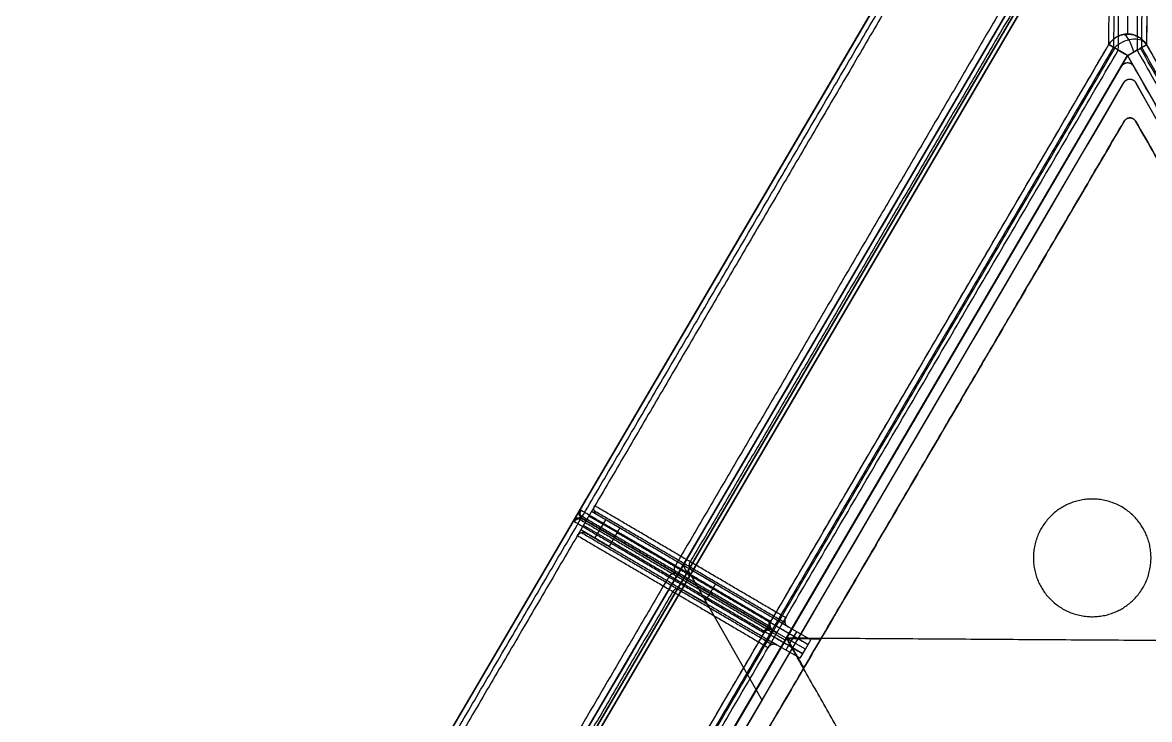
# Model space of a CAD drawing. Header units: millimetres. Extents: x -2321 to 1765, y -21 to 1587.
# Drawn here: x -2321.3 to -2033.9, y 171.6 to 349.2 of the extents above; entities that cross this region are included whole.
import ezdxf

# ---------------------------------------------------------------- set-up
doc = ezdxf.new("R2010")
doc.units = ezdxf.units.MM
doc.header["$MEASUREMENT"] = 0
doc.layers.add('Domyślny', color=7, linetype='Continuous', true_color=0x000000)

msp = doc.modelspace()

# ---------------------------------------------------------------- linework, layer by layer
at = {"layer": 'Domyślny'}
for p, q in [((-2266.45, 17.04, -447.58), (-2042.01, 400.03, -447.55)), ((-2266.45, 17.04, -419.67), (-2042.01, 400.03, -419.64)), ((-2042.01, 400.03, -433.59), (-2266.45, 17.04, -433.63)), ((-2263.28, 18.91, -719.62), (-2042.52, 395.63, -719.61)), ((-2263.28, 18.91, -716.87), (-2042.52, 395.63, -716.86)), ((-2042.52, 395.63, -718.24), (-2263.28, 18.91, -718.25)), ((-2041.88, 342.22, -1016.81), (-2044.29, 343.62, -1016.85)), ((-2037.1, 342.2, -1016.81), (-2034.68, 343.59, -1016.85)), ((-2039.5, 340.81, -1021.91), (-2213.56, 43.78, -1021.91)), ((-2039.5, 340.81, -1019.11), (-2213.56, 43.78, -1019.11)), ((-2213.56, 43.78, -1020.51), (-2039.5, 340.81, -1020.51)), ((-1869.29, 41.56, -1021.91), (-2039.5, 340.81, -1021.91)), ((-1869.29, 41.56, -1019.11), (-2039.5, 340.81, -1019.11)), ((-2039.5, 340.81, -1019.11), (-2039.5, 340.81, -1021.91)), ((-2039.5, 340.81, -1020.51), (-1869.29, 41.56, -1020.51)), ((-2041.12, 338.01, -1040.51), (-2211.92, 46.54, -1040.51)), ((-2041.12, 338.01, -1021.91), (-2211.92, 46.54, -1021.91)), ((-2211.92, 46.54, -1031.21), (-2041.12, 338.01, -1031.21)), ((-2041.12, 338.01, -1021.91), (-2041.12, 338.01, -1040.51)), ((-1870.88, 44.34, -1040.51), (-2037.89, 337.99, -1040.51)), ((-1870.88, 44.34, -1021.91), (-2037.89, 337.99, -1021.91)), ((-2037.89, 337.99, -1021.91), (-2037.89, 337.99, -1040.51)), ((-2037.89, 337.99, -1031.21), (-1870.88, 44.34, -1031.21)), ((-2040.38, 334.02, -719.61), (-2040.38, 334.02, -716.86)), ((-2038.95, 334.84, -719.61), (-2038.95, 334.84, -716.86)), ((-2037.52, 334, -719.61), (-2037.52, 334, -716.86)), ((-2174.75, 223.73, -422.4), (-2176.22, 224.57, -422.42)), ((-2178.55, 222.79, -422.44), (-2177.59, 222.23, -422.42)), ((-2170.32, 218.05, -422.31), (-2177.59, 222.23, -422.42)), ((-2170.32, 218.05, -422.31), (-2177.59, 222.23, -422.42)), ((-2169.64, 219.22, -422.31), (-2176.9, 223.4, -422.42)), ((-2168.95, 220.39, -422.31), (-2174.75, 223.73, -422.4)), ((-2177.51, 219.06, -422.4), (-2178.96, 219.89, -422.42)), ((-2171.01, 216.88, -422.31), (-2178.27, 221.06, -422.42)), ((-2171.69, 215.71, -422.31), (-2177.51, 219.06, -422.4)), ((-2145.99, 203.78, -719.5), (-2153.25, 207.96, -719.62)), ((-2145.99, 203.78, -719.5), (-2153.25, 207.96, -719.62)), ((-2151.56, 209.55, -719.62), (-2132.73, 176.44, -719.62)), ((-2151.56, 209.55, -716.87), (-2132.73, 176.44, -716.87)), ((-2144.62, 206.12, -719.5), (-2150.41, 209.46, -719.59)), ((-2147.36, 201.44, -719.5), (-2153.18, 204.79, -719.59)), ((-2126.08, 195.18, -1016.79), (-2127.55, 196.03, -1016.81)), ((-2130, 194.34, -1016.83), (-2128.91, 193.71, -1016.81)), ((-2121.66, 189.51, -1016.7), (-2128.92, 193.69, -1016.81)), ((-2121.66, 189.51, -1016.7), (-2128.92, 193.69, -1016.81)), ((-2120.97, 190.68, -1016.7), (-2128.24, 194.86, -1016.81)), ((-2120.29, 191.85, -1016.7), (-2126.08, 195.18, -1016.79)), ((-2128.85, 190.52, -1016.79), (-2130.29, 191.35, -1016.81)), ((-2122.34, 188.34, -1016.7), (-2129.61, 192.52, -1016.81)), ((-2123.03, 187.17, -1016.7), (-2128.85, 190.52, -1016.79)), ((-2126.53, 192.3, -1021.91), (-2126.53, 192.3, -1019.11)), ((-2126.52, 192.28, -1040.51), (-2126.52, 192.28, -1021.91)), ((-2125.17, 189.33, -719.62), (-2125.17, 189.33, -716.87))]:
    msp.add_line(p, q, dxfattribs=at)
at = {"layer": 'Domyślny', "extrusion": (-1.84856e-07, -2.86829e-05, 1)}
msp.add_lwpolyline([(-1762.35, -21.13), (-2038.71, 464.76), (-2321.29, -17.51)], close=True, dxfattribs=at)
at = {"layer": 'Domyślny', "extrusion": (7.37797e-06, -1.29721e-05, 1)}
msp.add_lwpolyline([(-1762.35, -21.13), (-2038.7, 464.77)], dxfattribs=at)
at = {"layer": 'Domyślny', "extrusion": (-1.25583e-05, -2.14328e-05, 1)}
msp.add_lwpolyline([(-2316.41, -9.16), (-2043.6, 456.42)], dxfattribs=at)
at = {"layer": 'Domyślny', "extrusion": (-4.0588e-05, -6.92615e-05, 1)}
for points in [[(-2264.21, 15.33), (-2039.46, 398.86)], [(-2039.46, 398.86), (-2264.21, 15.33)], [(-2264.21, 15.33), (-2039.46, 398.86)]]:
    msp.add_lwpolyline(points, dxfattribs=at)
at = {"layer": 'Domyślny', "extrusion": (3.7989e-05, -6.67965e-05, 1)}
for points in [[(-2036.52, 398.84), (-1816.76, 12.43)], [(-1816.76, 12.43), (-2036.52, 398.84)], [(-2036.52, 398.84), (-1816.76, 12.43)]]:
    msp.add_lwpolyline(points, dxfattribs=at)
at = {"layer": 'Domyślny', "extrusion": (-0.000198614, -0.000338926, 1)}
msp.add_lwpolyline([(-2210.11, 44.39), (-2040.52, 333.78)], dxfattribs=at)
at = {"layer": 'Domyślny', "extrusion": (0.000157388, -0.000276738, 1)}
msp.add_lwpolyline([(-2037.41, 333.81), (-1873.01, 44.73)], dxfattribs=at)
at = {"layer": 'Domyślny', "extrusion": (0.003899, 0.998858, -0.047614)}
for points in [[(2178.16, -415.17), (2178.44, -411.76)], [(2178.44, -411.76), (2178.16, -415.17)]]:
    msp.add_lwpolyline(points, dxfattribs=at)
at = {"layer": 'Domyślny', "extrusion": (0.003901, 0.998857, -0.047644)}
for points in [[(2129.66, -1006.83), (2178.16, -415.16)], [(2178.16, -415.16), (2129.66, -1006.83)], [(2173.44, -411.69), (2124.66, -1006.76)], [(2174.8, -411.8), (2126.02, -1006.87)], [(2126.02, -1006.87), (2174.8, -411.8)], [(2121.02, -1006.8), (2169.79, -411.73)], [(2127.38, -1006.98), (2176.16, -411.91)], [(2172.52, -411.96), (2123.74, -1007.02)], [(2122.38, -1006.91), (2171.16, -411.84)], [(2171.16, -411.84), (2122.38, -1006.91)]]:
    msp.add_lwpolyline(points, dxfattribs=at)
at = {"layer": 'Domyślny'}
for points in [[(-2173.95, 220.14), (-2172.58, 222.48)], [(-2175.33, 217.8), (-2173.95, 220.14)], [(-2168.95, 220.39), (-2170.32, 218.05)], [(-2170.32, 218.05), (-2171.69, 215.71)], [(-2123.92, 193.94), (-2125.29, 191.6)], [(-2125.29, 191.6), (-2126.66, 189.26)], [(-2121.66, 189.51), (-2120.29, 191.85)], [(-2123.03, 187.17), (-2121.66, 189.51)]]:
    msp.add_lwpolyline(points, dxfattribs=at)
at = {"layer": 'Domyślny', "extrusion": (0.000883807, 0.001508, 0.999998)}
msp.add_lwpolyline([(-2128.02, 195.23), (-2128.02, 195.23)], dxfattribs=at)
at = {"layer": 'Domyślny', "extrusion": (-0.374751, 0.658895, 0.652242)}
msp.add_arc((1604.32, -1621.27, 325.95), 5.58, 188.0259, 290.5404, dxfattribs=at)
msp.add_arc((1604.32, -1621.27, 325.95), 5.58, 188.0259, 290.5404, dxfattribs=at)
at = {"layer": 'Domyślny', "extrusion": (0.925376, 0.222631, 0.306781)}
msp.add_arc((808.42, -383.45, -2123.22), 5.58, 275.0603, 348.8845, dxfattribs=at)
msp.add_arc((808.42, -383.45, -2123.22), 5.58, 275.0603, 348.8845, dxfattribs=at)
at = {"layer": 'Domyślny'}
for points, degree in [([(-2039.46, 346.3, -1017.36), (-2039.1, 402.71, -720.17), (-2038.73, 459.13, -422.98)], 2), ([(-2039.46, 346.3, -1017.36), (-2039.1, 402.71, -720.17), (-2038.73, 459.13, -422.98)], 2), ([(-2043.57, 456.45, -422.46), (-2180, 223.63, -422.46), (-2316.44, -9.19, -422.45)], 2), ([(-2043.57, 456.45, -422.46), (-2180, 223.63, -422.46), (-2316.44, -9.19, -422.45)], 2), ([(-2043.59, 456.43, -422.45), (-2180, 223.64, -422.46), (-2316.4, -9.15, -422.46)], 2), ([(-2043.59, 456.43, -419.66), (-2180, 223.64, -419.67), (-2316.4, -9.15, -419.67)], 2), ([(-2043.57, 456.45, -422.46), (-2111.36, 340.77, -422.46), (-2179.15, 225.09, -422.46)], 2), ([(-2178.78, 222.95, -422.44), (-2110.57, 339.35, -422.44), (-2042.36, 455.75, -422.45)], 2), ([(-2041.15, 455.05, -422.43), (-2108.26, 340.54, -422.42), (-2175.36, 226.03, -422.42)], 2), ([(-2044.29, 343.62, -1016.85), (-2043.93, 400.04, -719.66), (-2043.57, 456.45, -422.46)], 2), ([(-2044.29, 343.62, -1016.85), (-2043.93, 400.04, -719.66), (-2043.57, 456.45, -422.46)], 2), ([(-2044.29, 343.62, -1016.85), (-2043.93, 400.04, -719.66), (-2043.57, 456.45, -422.46)], 2), ([(-2042.36, 455.75, -422.45), (-2042.72, 399.34, -719.64), (-2043.09, 342.92, -1016.83)], 2), ([(-2041.88, 342.22, -1016.81), (-2041.52, 398.64, -719.62), (-2041.15, 455.05, -422.43)], 2), ([(-2036.37, 455.03, -422.41), (-2036.74, 398.61, -719.61), (-2037.1, 342.2, -1016.81)], 2), ([(-1905.12, 224.26, -422.42), (-1970.75, 339.65, -422.42), (-2036.37, 455.03, -422.41)], 2), ([(-2035.89, 342.89, -1016.83), (-2035.53, 399.31, -719.63), (-2035.16, 455.72, -422.43)], 2), ([(-2035.16, 455.72, -422.43), (-1968.46, 338.45, -422.44), (-1901.76, 221.18, -422.44)], 2), ([(-2033.95, 456.42, -422.45), (-2034.32, 400, -719.65), (-2034.68, 343.59, -1016.85)], 2), ([(-2033.94, 456.39, -422.46), (-2034.3, 399.98, -719.66), (-2034.67, 343.56, -1016.85)], 2), ([(-2033.94, 456.39, -422.46), (-2034.3, 399.98, -719.66), (-2034.67, 343.56, -1016.85)], 2), ([(-1901.37, 223.3, -422.46), (-1967.66, 339.86, -422.45), (-2033.95, 456.42, -422.45)], 2), ([(-2043.93, 400.04, -719.66), (-2099.37, 305.43, -719.66), (-2154.81, 210.82, -719.65)], 2), ([(-1925.89, 209.36, -719.65), (-1980.1, 304.68, -719.65), (-2034.32, 400, -719.65)], 2), ([(-2041.52, 398.64, -719.62), (-2096.27, 305.2, -719.62), (-2151.03, 211.76, -719.62)], 2), ([(-1929.65, 210.33, -719.62), (-1983.19, 304.47, -719.61), (-2036.74, 398.61, -719.61)], 2), ([(-2218.36, 46.59, -1016.85), (-2131.33, 195.11, -1016.85), (-2044.29, 343.62, -1016.85)], 2), ([(-2218.36, 46.59, -1016.85), (-2131.33, 195.11, -1016.85), (-2044.29, 343.62, -1016.85)], 2), ([(-2216.8, 45.68, -1020.45), (-2129.77, 194.2, -1020.45), (-2042.74, 342.71, -1020.45)], 2), ([(-2216.8, 45.68, -1020.45), (-2129.77, 194.2, -1020.45), (-2042.74, 342.71, -1020.45)], 2), ([(-2130.48, 196.56, -1016.85), (-2087.39, 270.09, -1016.85), (-2044.29, 343.62, -1016.85)], 2), ([(-2043.09, 342.93, -1016.83), (-2086.6, 268.68, -1016.83), (-2130.11, 194.43, -1016.83)], 2), ([(-2126.7, 197.49, -1016.81), (-2084.29, 269.86, -1016.81), (-2041.88, 342.22, -1016.81)], 2), ([(-2037.1, 342.2, -1016.81), (-1995.64, 269.29, -1016.81), (-1954.17, 196.39, -1016.81)], 2), ([(-1866.03, 43.41, -1020.45), (-1951.13, 193.04, -1020.45), (-2036.23, 342.67, -1020.45)], 2), ([(-1866.03, 43.41, -1020.45), (-1951.13, 193.04, -1020.45), (-2036.23, 342.67, -1020.45)], 2), ([(-1950.81, 193.29, -1016.83), (-1993.35, 268.09, -1016.83), (-2035.89, 342.89, -1016.83)], 2), ([(-2034.68, 343.59, -1016.85), (-1992.55, 269.5, -1016.85), (-1950.41, 195.42, -1016.85)], 2), ([(-2034.67, 343.56, -1016.85), (-1949.57, 193.93, -1016.85), (-1864.46, 44.3, -1016.85)], 2), ([(-2034.67, 343.56, -1016.85), (-1949.57, 193.93, -1016.85), (-1864.46, 44.3, -1016.85)], 2), ([(-2039.5, 340.81, -1021.91), (-2126.53, 192.3, -1021.91), (-2213.56, 43.78, -1021.91)], 2), ([(-2039.5, 340.81, -1021.91), (-2126.53, 192.3, -1021.91), (-2213.56, 43.78, -1021.91)], 2), ([(-1869.29, 41.56, -1021.91), (-1954.4, 191.19, -1021.91), (-2039.5, 340.81, -1021.91)], 2), ([(-1869.29, 41.56, -1021.91), (-1954.4, 191.19, -1021.91), (-2039.5, 340.81, -1021.91)], 2), ([(-2039.5, 338.93, -1021.91), (-2039.5, 338.93, -1031.21), (-2039.5, 338.93, -1040.51)], 2), ([(-2209.97, 44.64, -719.62), (-2153.44, 141.1, -719.62), (-2096.91, 237.56, -719.62), (-2040.38, 334.02, -719.61)], 3), ([(-2209.97, 44.64, -716.87), (-2153.44, 141.1, -716.87), (-2096.91, 237.56, -716.87), (-2040.38, 334.02, -716.86)], 3), ([(-2038.9, 324.92, -1040.51), (-2038.9, 324.92, -1031.21), (-2038.9, 324.92, -1021.91)], 2), ([(-2198.89, 53.6, -1040.51), (-2119.65, 188.84, -1040.51), (-2040.4, 324.07, -1040.51)], 2), ([(-2198.89, 53.6, -1021.91), (-2119.65, 188.84, -1021.91), (-2040.4, 324.07, -1021.91)], 2), ([(-2040.4, 324.07, -1040.51), (-2115.38, 196.12, -1040.51), (-2190.36, 68.17, -1040.51)], 2), ([(-2040.4, 324.07, -1040.51), (-2040.4, 324.07, -1031.21), (-2040.4, 324.07, -1021.91)], 2), ([(-2037.41, 324.05, -1040.51), (-1959.91, 187.8, -1040.51), (-1882.42, 51.56, -1040.51)], 2), ([(-2037.41, 324.05, -1021.91), (-1959.91, 187.8, -1021.91), (-1882.42, 51.56, -1021.91)], 2), ([(-2037.41, 324.05, -1040.51), (-2037.41, 324.05, -1031.21), (-2037.41, 324.05, -1021.91)], 2), ([(-1882.42, 51.56, -1040.51), (-1959.91, 187.8, -1040.51), (-2037.41, 324.05, -1040.51)], 2), ([(-2178.86, 224.92, -426), (-2178.96, 224.97, -424.82), (-2179.05, 225.03, -423.64), (-2179.15, 225.09, -422.46)], 3), ([(-2178.86, 224.92, -426), (-2154.81, 210.82, -719.67), (-2130.77, 196.72, -1013.33)], 2), ([(-2176.22, 224.57, -422.42), (-2176.9, 223.4, -422.42), (-2177.59, 222.23, -422.42)], 2), ([(-2175.36, 226.03, -422.42), (-2175.79, 225.3, -422.42), (-2176.22, 224.57, -422.42)], 2), ([(-2126.7, 197.49, -1016.81), (-2151.03, 211.76, -719.62), (-2175.36, 226.03, -422.42)], 2), ([(-2055.95, 225.81, -1021.91), (-2055.95, 225.81, -1020.51), (-2055.95, 225.81, -1019.11)], 2), ([(-2180.85, 222.19, -422.46), (-2248.64, 106.5, -422.45), (-2316.44, -9.19, -422.45)], 2), ([(-2315.23, -9.89, -422.43), (-2247.02, 106.51, -422.44), (-2178.81, 222.91, -422.44)], 2), ([(-2180.56, 222.02, -426), (-2180.7, 222.11, -424.23), (-2180.85, 222.19, -422.46)], 2), ([(-2180.56, 222.02, -426), (-2156.51, 207.93, -719.66), (-2132.46, 193.83, -1013.33)], 2), ([(-2177.59, 222.23, -422.42), (-2178.27, 221.06, -422.42), (-2178.96, 219.89, -422.42)], 2), ([(-2178.55, 222.79, -422.44), (-2178.07, 222.51, -422.43), (-2177.59, 222.23, -422.42)], 2), ([(-2178.27, 222.63, -425.84), (-2178.41, 222.71, -424.14), (-2178.55, 222.79, -422.44)], 2), ([(-2178.54, 222.78, -422.44), (-2178.06, 222.51, -422.43), (-2177.59, 222.23, -422.42)], 2), ([(-2178.26, 222.62, -425.84), (-2178.4, 222.7, -424.14), (-2178.54, 222.78, -422.44)], 2), ([(-2177.31, 222.07, -425.82), (-2177.79, 222.35, -425.83), (-2178.27, 222.63, -425.84)], 2), ([(-2178.27, 222.63, -425.84), (-2154.22, 208.53, -719.51), (-2130.17, 194.43, -1013.18)], 2), ([(-2177.31, 222.07, -425.82), (-2177.78, 222.35, -425.83), (-2178.26, 222.62, -425.84)], 2), ([(-2178.26, 222.62, -425.84), (-2154.22, 208.53, -719.51), (-2130.17, 194.43, -1013.18)], 2), ([(-2129.22, 193.87, -1013.16), (-2153.26, 207.97, -719.49), (-2177.31, 222.07, -425.82)], 2), ([(-2177.31, 222.07, -425.82), (-2153.26, 207.97, -719.49), (-2129.22, 193.87, -1013.16)], 2), ([(-2126.08, 195.18, -1016.79), (-2150.41, 209.46, -719.59), (-2174.75, 223.73, -422.4)], 2), ([(-2179.8, 218.46, -422.42), (-2246.91, 103.93, -422.42), (-2314.02, -10.59, -422.41)], 2), ([(-2178.96, 219.89, -422.42), (-2179.38, 219.17, -422.42), (-2179.8, 218.46, -422.42)], 2), ([(-2179.8, 218.46, -422.42), (-2155.47, 204.19, -719.62), (-2131.14, 189.91, -1016.81)], 2), ([(-2177.51, 219.06, -422.4), (-2153.18, 204.79, -719.59), (-2128.85, 190.52, -1016.79)], 2), ([(-2169.64, 219.21, -422.31), (-2145.3, 204.95, -719.5), (-2120.97, 190.68, -1016.7)], 2), ([(-2035.5, 220.19, -1021.91), (-2035.5, 220.19, -1020.51), (-2035.5, 220.19, -1019.11)], 2), ([(-2171.01, 216.87, -422.31), (-2146.68, 202.61, -719.5), (-2122.34, 188.34, -1016.7)], 2), ([(-2152.87, 210.85, -447.57), (-2152.07, 209.45, -447.57), (-2151.28, 208.05, -447.57)], 2), ([(-2152.87, 210.85, -419.65), (-2152.07, 209.45, -419.65), (-2151.28, 208.05, -419.65)], 2), ([(-2156.51, 207.93, -719.65), (-2211.95, 113.31, -719.65), (-2267.4, 18.7, -719.65)], 2), ([(-2153.94, 208.36, -723.03), (-2153.45, 208.08, -723.03), (-2152.97, 207.8, -723.02)], 2), ([(-2153.93, 208.36, -723.03), (-2153.45, 208.08, -723.03), (-2152.97, 207.8, -723.02)], 2), ([(-2153.25, 207.97, -719.62), (-2153.25, 207.96, -719.62), (-2153.25, 207.96, -719.62)], 2), ([(-2153.25, 207.97, -719.62), (-2153.25, 207.96, -719.62), (-2153.25, 207.96, -719.62)], 2), ([(-2155.47, 204.19, -719.62), (-2210.23, 110.74, -719.61), (-2264.98, 17.3, -719.61)], 2), ([(-2144.62, 206.12, -719.5), (-2145.3, 204.95, -719.5), (-2145.99, 203.78, -719.5)], 2), ([(-2061.58, 205.36, -1021.91), (-2061.58, 205.36, -1020.51), (-2061.58, 205.36, -1019.11)], 2), ([(-2145.99, 203.78, -719.5), (-2146.68, 202.61, -719.5), (-2147.36, 201.44, -719.5)], 2), ([(-2041.12, 199.73, -1021.91), (-2041.12, 199.73, -1020.51), (-2041.12, 199.73, -1019.11)], 2), ([(-2130.48, 196.56, -1016.85), (-2130.62, 196.64, -1015.09), (-2130.77, 196.72, -1013.33)], 2), ([(-2128.92, 193.7, -1016.81), (-2128.23, 194.86, -1016.81), (-2127.55, 196.03, -1016.81)], 2), ([(-2127.55, 196.03, -1016.81), (-2127.12, 196.76, -1016.81), (-2126.7, 197.49, -1016.81)], 2), ([(-2218.36, 46.59, -1016.85), (-2175.27, 120.13, -1016.85), (-2132.17, 193.66, -1016.85)], 2), ([(-2130.14, 194.38, -1016.83), (-2173.64, 120.14, -1016.83), (-2217.15, 45.89, -1016.83)], 2), ([(-2132.17, 193.66, -1016.85), (-2132.32, 193.75, -1015.09), (-2132.46, 193.83, -1013.33)], 2), ([(-2130.29, 191.35, -1016.81), (-2129.61, 192.52, -1016.81), (-2128.92, 193.69, -1016.81)], 2), ([(-2130.17, 194.43, -1013.18), (-2129.7, 194.15, -1013.17), (-2129.22, 193.87, -1013.16)], 2), ([(-2129.87, 194.26, -1016.83), (-2130.02, 194.35, -1015), (-2130.17, 194.43, -1013.18)], 2), ([(-2130.17, 194.43, -1013.18), (-2129.7, 194.15, -1013.17), (-2129.22, 193.87, -1013.16)], 2), ([(-2129.87, 194.26, -1016.83), (-2130.02, 194.35, -1015), (-2130.17, 194.43, -1013.18)], 2), ([(-2128.92, 193.7, -1016.81), (-2129.4, 193.98, -1016.82), (-2129.87, 194.26, -1016.83)], 2), ([(-2128.92, 193.7, -1016.81), (-2129.4, 193.98, -1016.82), (-2129.87, 194.26, -1016.83)], 2), ([(-2128.92, 193.7, -1016.81), (-2129.07, 193.79, -1014.99), (-2129.22, 193.87, -1013.16)], 2), ([(-2129.22, 193.87, -1013.16), (-2129.07, 193.79, -1014.99), (-2128.92, 193.7, -1016.81)], 2), ([(-2128.92, 193.69, -1016.81), (-2128.92, 193.69, -1016.81), (-2128.92, 193.7, -1016.81)], 2), ([(-2215.94, 45.19, -1016.81), (-2173.54, 117.55, -1016.81), (-2131.14, 189.91, -1016.81)], 2), ([(-2131.14, 189.91, -1016.81), (-2130.71, 190.63, -1016.81), (-2130.29, 191.35, -1016.81)], 2), ([(-2117.75, 192.07, -1040.51), (-2122.18, 192.1, -1040.51), (-2126.61, 192.13, -1040.51)], 2), ([(-2117.75, 192.07, -1021.91), (-2122.18, 192.1, -1021.91), (-2126.61, 192.13, -1021.91)], 2), ([(-2093.5, 134.21, -1021.91), (-2110.01, 163.26, -1021.91), (-2126.53, 192.3, -1021.91)], 2), ([(-1954.4, 191.19, -1021.91), (-2040.46, 191.74, -1021.91), (-2126.53, 192.3, -1021.91)], 2), ([(-2093.5, 134.21, -1019.11), (-2110.01, 163.26, -1019.11), (-2126.53, 192.3, -1019.11)], 2), ([(-1954.4, 191.19, -1019.11), (-2040.46, 191.74, -1019.11), (-2126.53, 192.3, -1019.11)], 2), ([(-2122.05, 184.73, -1040.51), (-2124.24, 188.58, -1040.51), (-2126.43, 192.43, -1040.51)], 2), ([(-2122.05, 184.73, -1021.91), (-2124.24, 188.58, -1021.91), (-2126.43, 192.43, -1021.91)], 2), ([(-2119.65, 188.84, -1040.51), (-2119.65, 188.84, -1031.21), (-2119.65, 188.84, -1021.91)], 2)]:
    msp.add_open_spline(points, degree=degree, dxfattribs=at)
for points, knots in [([(-2033.95, 399.98, -422.45), (-1960.8, 271.36, -422.46), (-1887.65, 142.73, -422.46), (-1814.5, 14.11, -422.46), (-1814.1, 13.4, -422.46), (-1813.89, 12.6, -422.46), (-1813.9, 10.96, -422.46), (-1814.12, 10.16, -422.46), (-1814.53, 9.46, -422.46), (-1815.37, 8.02, -422.46), (-1816.91, 7.15, -422.46), (-1818.58, 7.16, -422.46), (-1966.54, 8.12, -422.46), (-2114.5, 9.08, -422.46), (-2262.47, 10.04, -422.46), (-2263.28, 10.04, -422.46), (-2264.08, 10.26, -422.46), (-2265.49, 11.09, -422.46), (-2266.08, 11.68, -422.46), (-2266.48, 12.39, -422.46), (-2266.88, 13.1, -422.46), (-2267.09, 13.9, -422.46), (-2267.08, 15.54, -422.46), (-2266.86, 16.34, -422.46), (-2266.45, 17.04, -422.46), (-2191.64, 144.7, -422.46), (-2116.82, 272.37, -422.46), (-2042.01, 400.03, -422.45), (-2041.17, 401.47, -422.45), (-2039.63, 402.34, -422.45), (-2037.97, 402.33, -422.45), (-2037.15, 402.33, -422.45), (-2036.35, 402.11, -422.45), (-2034.94, 401.28, -422.45), (-2034.36, 400.69, -422.45), (-2033.95, 399.98, -422.45)], [0, 0, 0, 0, 477.078675, 477.078675, 477.078675, 479.726666, 479.726666, 482.374658, 482.374658, 482.374658, 487.853277, 487.853277, 487.853277, 964.922746, 964.922746, 964.922746, 967.570733, 967.570733, 970.218721, 970.218721, 970.218721, 972.866708, 972.866708, 975.514695, 975.514695, 975.514695, 1452.592596, 1452.592596, 1452.592596, 1458.071303, 1458.071303, 1458.071303, 1460.719334, 1460.719334, 1463.367365, 1463.367365, 1463.367365, 1463.367365]), ([(-2033.95, 399.98, -419.66), (-1960.8, 271.36, -419.67), (-1887.65, 142.73, -419.67), (-1814.5, 14.11, -419.67), (-1814.1, 13.4, -419.67), (-1813.89, 12.6, -419.67), (-1813.9, 10.96, -419.67), (-1814.12, 10.16, -419.67), (-1814.53, 9.46, -419.67), (-1815.37, 8.02, -419.67), (-1816.91, 7.15, -419.67), (-1818.58, 7.16, -419.67), (-1966.54, 8.12, -419.67), (-2114.5, 9.08, -419.67), (-2262.47, 10.04, -419.67), (-2263.28, 10.04, -419.67), (-2264.08, 10.26, -419.67), (-2265.49, 11.09, -419.67), (-2266.08, 11.68, -419.67), (-2266.48, 12.39, -419.67), (-2266.88, 13.1, -419.67), (-2267.09, 13.9, -419.67), (-2267.08, 15.54, -419.67), (-2266.86, 16.34, -419.67), (-2266.45, 17.04, -419.67), (-2191.64, 144.7, -419.67), (-2116.82, 272.37, -419.67), (-2042.01, 400.03, -419.66), (-2041.17, 401.47, -419.66), (-2039.63, 402.34, -419.66), (-2037.97, 402.33, -419.66), (-2037.15, 402.33, -419.66), (-2036.35, 402.11, -419.66), (-2034.94, 401.28, -419.66), (-2034.36, 400.69, -419.66), (-2033.95, 399.98, -419.66)], [0, 0, 0, 0, 477.078675, 477.078675, 477.078675, 479.726666, 479.726666, 482.374658, 482.374658, 482.374658, 487.853277, 487.853277, 487.853277, 964.922746, 964.922746, 964.922746, 967.570733, 967.570733, 970.218721, 970.218721, 970.218721, 972.866708, 972.866708, 975.514695, 975.514695, 975.514695, 1452.592596, 1452.592596, 1452.592596, 1458.071303, 1458.071303, 1458.071303, 1460.719334, 1460.719334, 1463.367365, 1463.367365, 1463.367365, 1463.367365]), ([(-2044.29, 343.62, -1016.85), (-2044.14, 343.88, -1016.9), (-2043.95, 344.14, -1016.95), (-2043.57, 344.57, -1017.03), (-2043.42, 344.72, -1017.06), (-2043.09, 345.02, -1017.12), (-2042.91, 345.16, -1017.14), (-2042.54, 345.42, -1017.19), (-2042.33, 345.55, -1017.22), (-2041.93, 345.76, -1017.26), (-2041.75, 345.84, -1017.27), (-2041.21, 346.05, -1017.31), (-2040.91, 346.13, -1017.33), (-2040.33, 346.25, -1017.35), (-2040.07, 346.28, -1017.36), (-2039.58, 346.3, -1017.36), (-2039.35, 346.3, -1017.36), (-2038.68, 346.26, -1017.36), (-2038.28, 346.18, -1017.34), (-2037.54, 345.96, -1017.3), (-2037.19, 345.82, -1017.28), (-2036.56, 345.49, -1017.21), (-2036.26, 345.3, -1017.18), (-2035.46, 344.65, -1017.06), (-2035.01, 344.14, -1016.96), (-2034.67, 343.56, -1016.85)], [0, 0, 0, 0, 0.800127, 0.800127, 1.200191, 1.200191, 1.600254, 1.600254, 1.992602, 1.992602, 2.38495, 2.38495, 3.169645, 3.169645, 3.945459, 3.945459, 4.721273, 4.721273, 6.2716, 6.2716, 7.822532, 7.822532, 9.373113, 9.373113, 12.473989, 12.473989, 12.473989, 12.473989]), ([(-2044.29, 343.62, -1016.85), (-2044.14, 343.88, -1016.9), (-2043.95, 344.14, -1016.95), (-2043.57, 344.57, -1017.03), (-2043.42, 344.72, -1017.06), (-2043.09, 345.02, -1017.12), (-2042.91, 345.16, -1017.14), (-2042.54, 345.42, -1017.19), (-2042.33, 345.55, -1017.22), (-2041.93, 345.76, -1017.26), (-2041.75, 345.84, -1017.27), (-2041.21, 346.05, -1017.31), (-2040.91, 346.13, -1017.33), (-2040.33, 346.25, -1017.35), (-2040.07, 346.28, -1017.36), (-2039.58, 346.3, -1017.36), (-2039.35, 346.3, -1017.36), (-2038.68, 346.26, -1017.36), (-2038.28, 346.18, -1017.34), (-2037.54, 345.96, -1017.3), (-2037.19, 345.82, -1017.28), (-2036.56, 345.49, -1017.21), (-2036.26, 345.3, -1017.18), (-2035.46, 344.65, -1017.06), (-2035.01, 344.14, -1016.96), (-2034.67, 343.56, -1016.85)], [0, 0, 0, 0, 0.800127, 0.800127, 1.200191, 1.200191, 1.600254, 1.600254, 1.992602, 1.992602, 2.38495, 2.38495, 3.169645, 3.169645, 3.945459, 3.945459, 4.721273, 4.721273, 6.2716, 6.2716, 7.822532, 7.822532, 9.373113, 9.373113, 12.473989, 12.473989, 12.473989, 12.473989]), ([(-2039.5, 340.81, -1021.91), (-2040.74, 341.54, -1021.91), (-2041.89, 342.21, -1021.36), (-2043.61, 343.22, -1019.53), (-2044.18, 343.56, -1018.26), (-2044.29, 343.62, -1016.85)], [0, 0, 0, 0, 4.428522, 4.428522, 8.856987, 8.856987, 8.856987, 8.856987]), ([(-2039.5, 340.81, -1021.91), (-2040.74, 341.54, -1021.91), (-2041.89, 342.21, -1021.36), (-2043.61, 343.22, -1019.53), (-2044.18, 343.56, -1018.26), (-2044.29, 343.62, -1016.85)], [0, 0, 0, 0, 4.428522, 4.428522, 8.856987, 8.856987, 8.856987, 8.856987]), ([(-2034.67, 343.56, -1016.85), (-2034.71, 343.54, -1017.36), (-2034.81, 343.48, -1017.86), (-2035.15, 343.29, -1018.84), (-2035.38, 343.16, -1019.32), (-2035.84, 342.89, -1020.01), (-2036.02, 342.79, -1020.23), (-2036.43, 342.56, -1020.66), (-2036.66, 342.43, -1020.86), (-2037.07, 342.2, -1021.16), (-2037.22, 342.11, -1021.25), (-2037.54, 341.93, -1021.43), (-2037.72, 341.83, -1021.52), (-2038.12, 341.6, -1021.68), (-2038.34, 341.47, -1021.75), (-2038.87, 341.17, -1021.87), (-2039.17, 341, -1021.91), (-2039.5, 340.81, -1021.91)], [0, 0, 0, 0, 2.214659, 2.214659, 4.429126, 4.429126, 5.536635, 5.536635, 6.644808, 6.644808, 7.198103, 7.198103, 7.751398, 7.751398, 8.304193, 8.304193, 8.856987, 8.856987, 8.856987, 8.856987]), ([(-2034.67, 343.56, -1016.85), (-2034.71, 343.54, -1017.36), (-2034.81, 343.48, -1017.86), (-2035.15, 343.29, -1018.84), (-2035.38, 343.16, -1019.32), (-2035.84, 342.89, -1020.01), (-2036.02, 342.79, -1020.23), (-2036.43, 342.56, -1020.66), (-2036.66, 342.43, -1020.86), (-2037.07, 342.2, -1021.16), (-2037.22, 342.11, -1021.25), (-2037.54, 341.93, -1021.43), (-2037.72, 341.83, -1021.52), (-2038.12, 341.6, -1021.68), (-2038.34, 341.47, -1021.75), (-2038.87, 341.17, -1021.87), (-2039.17, 341, -1021.91), (-2039.5, 340.81, -1021.91)], [0, 0, 0, 0, 2.214659, 2.214659, 4.429126, 4.429126, 5.536635, 5.536635, 6.644808, 6.644808, 7.198103, 7.198103, 7.751398, 7.751398, 8.304193, 8.304193, 8.856987, 8.856987, 8.856987, 8.856987]), ([(-2040.38, 334.02, -719.61), (-2040.08, 334.53, -719.61), (-2039.54, 334.84, -719.61), (-2038.95, 334.84, -719.61), (-2038.66, 334.84, -719.61), (-2038.37, 334.76, -719.61), (-2037.87, 334.47, -719.61), (-2037.67, 334.26, -719.61), (-2037.52, 334, -719.61), (-1982.72, 237.64, -719.62), (-1927.92, 141.29, -719.62), (-1873.12, 44.93, -719.62), (-1872.98, 44.67, -719.62), (-1872.9, 44.39, -719.62), (-1872.9, 43.81, -719.62), (-1872.98, 43.53, -719.62), (-1873.13, 43.28, -719.62), (-1873.43, 42.77, -719.62), (-1873.97, 42.46, -719.62), (-1874.56, 42.46, -719.62), (-1986.36, 43.19, -719.62), (-2098.16, 43.91, -719.62), (-2209.97, 44.64, -719.62)], [0, 0, 0, 0, 3.287221, 3.287221, 3.287221, 4.876039, 4.876039, 6.464856, 6.464856, 6.464856, 611.297422, 611.297422, 611.297422, 612.886218, 612.886218, 614.475014, 614.475014, 614.475014, 617.762189, 617.762189, 617.762189, 1227.779562, 1227.779562, 1227.779562, 1227.779562]), ([(-2040.38, 334.02, -716.86), (-2040.08, 334.53, -716.86), (-2039.54, 334.84, -716.86), (-2038.95, 334.84, -716.86), (-2038.66, 334.84, -716.86), (-2038.37, 334.76, -716.86), (-2037.87, 334.47, -716.86), (-2037.67, 334.26, -716.86), (-2037.52, 334, -716.86), (-1982.72, 237.64, -716.87), (-1927.92, 141.29, -716.87), (-1873.12, 44.93, -716.87), (-1872.98, 44.67, -716.87), (-1872.9, 44.39, -716.87), (-1872.9, 43.81, -716.87), (-1872.98, 43.53, -716.87), (-1873.13, 43.28, -716.87), (-1873.43, 42.77, -716.87), (-1873.97, 42.46, -716.87), (-1874.56, 42.46, -716.87), (-1986.36, 43.19, -716.87), (-2098.16, 43.91, -716.87), (-2209.97, 44.64, -716.87)], [0, 0, 0, 0, 3.287221, 3.287221, 3.287221, 4.876038, 4.876038, 6.464855, 6.464855, 6.464855, 611.29735, 611.29735, 611.29735, 612.886146, 612.886146, 614.474942, 614.474942, 614.474942, 617.762116, 617.762116, 617.762116, 1227.779562, 1227.779562, 1227.779562, 1227.779562]), ([(-2178.54, 222.78, -422.44), (-2178.58, 222.81, -422.44), (-2178.66, 222.86, -422.44), (-2178.78, 222.95, -422.44), (-2178.89, 223.05, -422.44), (-2178.99, 223.17, -422.44), (-2179.09, 223.29, -422.45), (-2179.17, 223.43, -422.45), (-2179.25, 223.58, -422.45), (-2179.3, 223.73, -422.45), (-2179.34, 223.89, -422.45), (-2179.37, 224.05, -422.45), (-2179.38, 224.21, -422.45), (-2179.38, 224.37, -422.46), (-2179.36, 224.53, -422.46), (-2179.32, 224.68, -422.46), (-2179.28, 224.82, -422.46), (-2179.22, 224.96, -422.46), (-2179.17, 225.05, -422.46), (-2179.15, 225.09, -422.46)], [-4.732208, -4.732208, -4.732208, -4.732208, -4.477052, -4.213731, -3.942913, -3.665427, -3.382258, -3.094529, -2.803481, -2.510445, -2.216803, -1.923954, -1.633271, -1.346063, -1.063545, -0.786807, -0.5168, -0.254318, 0, 0, 0, 0]), ([(-2178.26, 222.62, -425.84), (-2178.3, 222.65, -425.84), (-2178.39, 222.7, -425.85), (-2178.51, 222.8, -425.87), (-2178.63, 222.91, -425.88), (-2178.74, 223.03, -425.9), (-2178.83, 223.17, -425.91), (-2178.92, 223.32, -425.93), (-2178.99, 223.48, -425.94), (-2179.04, 223.64, -425.96), (-2179.07, 223.81, -425.97), (-2179.09, 223.98, -425.98), (-2179.09, 224.15, -425.98), (-2179.07, 224.32, -425.99), (-2179.04, 224.48, -425.99), (-2178.99, 224.64, -426), (-2178.93, 224.78, -426), (-2178.89, 224.87, -426), (-2178.86, 224.92, -426)], [0, 0, 0, 0, 0.270479, 0.550117, 0.838113, 1.133462, 1.434971, 1.741269, 2.050847, 2.36209, 2.673334, 2.982912, 3.28921, 3.590719, 3.886068, 4.174064, 4.453702, 4.724185, 4.724185, 4.724185, 4.724185]), ([(-2174.75, 223.73, -422.4), (-2174.92, 223.83, -422.41), (-2175.09, 223.96, -422.41), (-2175.29, 224.23, -422.43), (-2175.36, 224.32, -422.43), (-2175.46, 224.53, -422.44), (-2175.5, 224.64, -422.44), (-2175.56, 224.86, -422.44), (-2175.58, 224.98, -422.45), (-2175.59, 225.21, -422.45), (-2175.59, 225.32, -422.45), (-2175.54, 225.65, -422.44), (-2175.46, 225.86, -422.43), (-2175.36, 226.03, -422.42)], [0, 0, 0, 0, 1.185256, 1.185256, 1.777884, 1.777884, 2.370512, 2.370512, 2.96314, 2.96314, 3.555768, 3.555768, 4.741024, 4.741024, 4.741024, 4.741024]), ([(-2180.85, 222.19, -422.46), (-2180.82, 222.23, -422.46), (-2180.77, 222.31, -422.46), (-2180.68, 222.43, -422.46), (-2180.58, 222.54, -422.46), (-2180.46, 222.64, -422.46), (-2180.34, 222.74, -422.46), (-2180.2, 222.82, -422.45), (-2180.06, 222.89, -422.45), (-2179.9, 222.95, -422.45), (-2179.75, 222.99, -422.45), (-2179.59, 223.01, -422.45), (-2179.42, 223.02, -422.45), (-2179.26, 223.02, -422.45), (-2179.11, 223, -422.44), (-2178.96, 222.96, -422.44), (-2178.81, 222.92, -422.44), (-2178.68, 222.86, -422.44), (-2178.59, 222.82, -422.44), (-2178.55, 222.79, -422.44)], [0, 0, 0, 0, 0.253114, 0.514259, 0.782803, 1.05796, 1.338793, 1.624231, 1.913079, 2.204052, 2.495803, 2.786961, 3.07617, 3.362123, 3.643601, 3.919499, 4.188848, 4.450828, 4.704776, 4.704776, 4.704776, 4.704776]), ([(-2180.56, 222.02, -426), (-2180.53, 222.07, -426), (-2180.47, 222.15, -425.99), (-2180.38, 222.27, -425.99), (-2180.27, 222.39, -425.99), (-2180.14, 222.5, -425.98), (-2180.01, 222.59, -425.98), (-2179.86, 222.68, -425.97), (-2179.7, 222.75, -425.96), (-2179.54, 222.8, -425.95), (-2179.37, 222.84, -425.93), (-2179.2, 222.85, -425.92), (-2179.03, 222.85, -425.91), (-2178.86, 222.84, -425.89), (-2178.7, 222.81, -425.88), (-2178.55, 222.76, -425.87), (-2178.41, 222.7, -425.85), (-2178.32, 222.65, -425.84), (-2178.27, 222.63, -425.84)], [-4.696763, -4.696763, -4.696763, -4.696763, -4.427647, -4.14944, -3.863019, -3.569373, -3.269679, -2.965283, -2.657671, -2.348424, -2.039177, -1.731565, -1.427169, -1.127476, -0.833829, -0.547408, -0.269202, -0.000081, -0.000081, -0.000081, -0.000081]), ([(-2179.8, 218.46, -422.42), (-2179.7, 218.63, -422.43), (-2179.56, 218.79, -422.44), (-2179.3, 218.99, -422.44), (-2179.2, 219.06, -422.45), (-2179, 219.16, -422.45), (-2178.89, 219.2, -422.44), (-2178.67, 219.26, -422.44), (-2178.55, 219.27, -422.44), (-2178.33, 219.29, -422.43), (-2178.21, 219.28, -422.43), (-2177.88, 219.23, -422.41), (-2177.68, 219.16, -422.41), (-2177.51, 219.06, -422.4)], [0, 0, 0, 0, 1.174099, 1.174099, 1.761148, 1.761148, 2.348198, 2.348198, 2.935247, 2.935247, 3.522296, 3.522296, 4.696395, 4.696395, 4.696395, 4.696395]), ([(-2130.77, 196.72, -1013.33), (-2130.79, 196.68, -1013.33), (-2130.84, 196.59, -1013.33), (-2130.9, 196.45, -1013.33), (-2130.95, 196.29, -1013.33), (-2130.98, 196.13, -1013.33), (-2131, 195.96, -1013.32), (-2131, 195.79, -1013.31), (-2130.98, 195.62, -1013.3), (-2130.95, 195.45, -1013.29), (-2130.89, 195.29, -1013.28), (-2130.83, 195.13, -1013.27), (-2130.74, 194.98, -1013.25), (-2130.65, 194.84, -1013.24), (-2130.54, 194.72, -1013.22), (-2130.42, 194.61, -1013.21), (-2130.3, 194.51, -1013.19), (-2130.22, 194.46, -1013.18), (-2130.17, 194.43, -1013.18)], [-4.710683, -4.710683, -4.710683, -4.710683, -4.440835, -4.161904, -3.874686, -3.580177, -3.279565, -2.974207, -2.6656, -2.355344, -2.045087, -1.73648, -1.431122, -1.13051, -0.836002, -0.548784, -0.269852, 0, 0, 0, 0]), ([(-2130.48, 196.56, -1016.85), (-2130.5, 196.51, -1016.85), (-2130.55, 196.43, -1016.85), (-2130.6, 196.3, -1016.85), (-2130.65, 196.15, -1016.85), (-2130.68, 196, -1016.85), (-2130.71, 195.85, -1016.85), (-2130.71, 195.69, -1016.85), (-2130.7, 195.52, -1016.85), (-2130.67, 195.36, -1016.84), (-2130.63, 195.2, -1016.84), (-2130.58, 195.05, -1016.84), (-2130.51, 194.9, -1016.84), (-2130.42, 194.77, -1016.84), (-2130.33, 194.64, -1016.84), (-2130.22, 194.53, -1016.83), (-2130.11, 194.42, -1016.83), (-2130, 194.33, -1016.83), (-2129.92, 194.28, -1016.83), (-2129.87, 194.26, -1016.83)], [0, 0, 0, 0, 0.25372, 0.515539, 0.784819, 1.060771, 1.342452, 1.62878, 1.918551, 2.210468, 2.50317, 2.795272, 3.085406, 3.372252, 3.654581, 3.931277, 4.201365, 4.46402, 4.718576, 4.718576, 4.718576, 4.718576]), ([(-2126.7, 197.49, -1016.81), (-2126.8, 197.32, -1016.82), (-2126.87, 197.11, -1016.83), (-2126.92, 196.78, -1016.84), (-2126.93, 196.67, -1016.84), (-2126.92, 196.44, -1016.84), (-2126.9, 196.32, -1016.84), (-2126.84, 196.1, -1016.83), (-2126.8, 195.99, -1016.83), (-2126.69, 195.78, -1016.82), (-2126.63, 195.68, -1016.82), (-2126.42, 195.42, -1016.81), (-2126.25, 195.28, -1016.8), (-2126.08, 195.18, -1016.79)], [0, 0, 0, 0, 1.185258, 1.185258, 1.777887, 1.777887, 2.370516, 2.370516, 2.963145, 2.963145, 3.555774, 3.555774, 4.741033, 4.741033, 4.741033, 4.741033]), ([(-2130.17, 194.43, -1013.18), (-2130.22, 194.46, -1013.18), (-2130.31, 194.51, -1013.19), (-2130.45, 194.57, -1013.2), (-2130.6, 194.61, -1013.22), (-2130.76, 194.65, -1013.23), (-2130.93, 194.66, -1013.24), (-2131.1, 194.66, -1013.26), (-2131.27, 194.64, -1013.27), (-2131.44, 194.61, -1013.28), (-2131.61, 194.56, -1013.29), (-2131.76, 194.49, -1013.3), (-2131.91, 194.4, -1013.31), (-2132.05, 194.31, -1013.32), (-2132.17, 194.2, -1013.33), (-2132.28, 194.08, -1013.33), (-2132.38, 193.96, -1013.33), (-2132.44, 193.87, -1013.33), (-2132.46, 193.83, -1013.33)], [0, 0, 0, 0, 0.269829, 0.548743, 0.835942, 1.130429, 1.431019, 1.736355, 2.044937, 2.35517, 2.665402, 2.973985, 3.27932, 3.57991, 3.874398, 4.161596, 4.440511, 4.710343, 4.710343, 4.710343, 4.710343]), ([(-2129.87, 194.26, -1016.83), (-2129.92, 194.28, -1016.83), (-2130, 194.33, -1016.83), (-2130.14, 194.38, -1016.83), (-2130.28, 194.43, -1016.83), (-2130.43, 194.47, -1016.84), (-2130.59, 194.49, -1016.84), (-2130.75, 194.49, -1016.84), (-2130.91, 194.48, -1016.84), (-2131.07, 194.46, -1016.84), (-2131.23, 194.42, -1016.84), (-2131.38, 194.36, -1016.85), (-2131.53, 194.29, -1016.85), (-2131.67, 194.21, -1016.85), (-2131.79, 194.11, -1016.85), (-2131.91, 194.01, -1016.85), (-2132.01, 193.9, -1016.85), (-2132.1, 193.78, -1016.85), (-2132.15, 193.7, -1016.85), (-2132.17, 193.66, -1016.85)], [-4.718408, -4.718408, -4.718408, -4.718408, -4.463859, -4.201212, -3.931133, -3.654445, -3.372127, -3.085291, -2.795169, -2.503078, -2.210388, -1.918483, -1.628723, -1.342406, -1.060736, -0.784794, -0.515523, -0.253713, 0, 0, 0, 0]), ([(-2128.85, 190.52, -1016.79), (-2129.02, 190.62, -1016.8), (-2129.22, 190.69, -1016.81), (-2129.55, 190.74, -1016.82), (-2129.66, 190.74, -1016.82), (-2129.89, 190.73, -1016.83), (-2130, 190.71, -1016.83), (-2130.23, 190.66, -1016.84), (-2130.33, 190.62, -1016.84), (-2130.54, 190.51, -1016.84), (-2130.63, 190.45, -1016.84), (-2130.9, 190.25, -1016.83), (-2131.03, 190.08, -1016.82), (-2131.14, 189.91, -1016.81)], [0, 0, 0, 0, 1.174096, 1.174096, 1.761144, 1.761144, 2.348192, 2.348192, 2.93524, 2.93524, 3.522288, 3.522288, 4.696384, 4.696384, 4.696384, 4.696384])]:
    msp.add_open_spline(points, degree=3, knots=knots, dxfattribs=at)
for points, weights in [([(-2034.67, 343.56, -1016.85), (-2039.43, 351.64, -1018.38), (-2044.29, 343.62, -1016.85)], [1, 0.506652150567, 1]), ([(-2034.67, 343.56, -1016.85), (-2039.43, 351.64, -1018.38), (-2044.29, 343.62, -1016.85)], [1, 0.506652150567, 1]), ([(-2044.29, 343.62, -1016.85), (-2043.88, 343.38, -1021.91), (-2039.5, 340.81, -1021.91)], [1, 0.73976031771, 1]), ([(-2044.29, 343.62, -1016.85), (-2043.88, 343.38, -1021.91), (-2039.5, 340.81, -1021.91)], [1, 0.73976031771, 1]), ([(-2039.5, 340.81, -1021.91), (-2035.09, 343.32, -1021.91), (-2034.67, 343.56, -1016.85)], [1, 0.73976028992, 1]), ([(-2039.5, 340.81, -1021.91), (-2035.09, 343.32, -1021.91), (-2034.67, 343.56, -1016.85)], [1, 0.73976028992, 1]), ([(-2037.89, 337.99, -1040.51), (-2039.49, 340.79, -1040.51), (-2041.12, 338.01, -1040.51)], [1, 0.500000044946, 1]), ([(-2037.89, 337.99, -1021.91), (-2039.49, 340.79, -1021.91), (-2041.12, 338.01, -1021.91)], [1, 0.500000044946, 1]), ([(-2037.89, 337.99, -1031.21), (-2039.49, 340.79, -1031.21), (-2041.12, 338.01, -1031.21)], [1, 0.500000044946, 1]), ([(-2040.4, 324.07, -1040.51), (-2038.88, 326.65, -1040.51), (-2037.41, 324.05, -1040.51)], [0.999999761582, 0.500000164155, 1]), ([(-2040.4, 324.07, -1021.91), (-2038.88, 326.65, -1021.91), (-2037.41, 324.05, -1021.91)], [1, 0.500000164155, 0.999999761582]), ([(-2037.41, 324.05, -1040.51), (-2038.88, 326.65, -1040.51), (-2040.4, 324.07, -1040.51)], [1, 0.500000044946, 1]), ([(-2179.01, 225, -424.2), (-2179.86, 223.55, -424.2), (-2178.41, 222.71, -424.04)], [1, 0.705496245089, 1]), ([(-2126.87, 196.21, -1016.83), (-2151.2, 210.48, -719.64), (-2175.53, 224.75, -422.44)], [0.852239560447, 0.852239575006, 0.852239589565]), ([(-2180.7, 222.11, -424.2), (-2179.86, 223.55, -424.2), (-2178.42, 222.72, -424.04)], [1, 0.708713650376, 1]), ([(-2179.54, 222.8, -425.95), (-2179.68, 222.88, -424.2), (-2179.82, 222.97, -422.45)], [0.85435438607, 0.854356765603, 0.854359145137]), ([(-2179.54, 222.8, -425.95), (-2155.5, 208.71, -719.48), (-2131.44, 194.61, -1013.28)], [0.854363970066, 0.853963579239, 0.853563188412]), ([(-2179.04, 223.64, -425.95), (-2179.18, 223.73, -424.2), (-2179.32, 223.81, -422.45)], [0.852750585392, 0.852748188819, 0.852745792246]), ([(-2179.04, 223.64, -425.95), (-2154.98, 209.54, -719.76), (-2130.94, 195.45, -1013.29)], [0.852740907865, 0.853142231858, 0.853543555852]), ([(-2178.78, 219.23, -422.44), (-2154.45, 204.96, -719.64), (-2130.11, 190.69, -1016.83)], [0.854862327625, 0.854862342077, 0.854862356529]), ([(-2154.23, 208.53, -719.41), (-2155.64, 209.36, -719.92), (-2154.82, 210.82, -719.57)], [1, 0.706284216252, 1]), ([(-2150.43, 209.46, -719.46), (-2151.88, 210.3, -719.62), (-2151.03, 211.76, -719.62)], [1, 0.704479150019, 1]), ([(-2154.23, 208.54, -719.41), (-2155.7, 209.39, -719.22), (-2156.52, 207.93, -719.57)], [1, 0.707927424893, 1]), ([(-2153.19, 204.79, -719.5), (-2154.62, 205.62, -719.66), (-2155.46, 204.18, -719.66)], [1, 0.709724684152, 1]), ([(-2130.65, 195.28, -1016.84), (-2130.8, 195.37, -1015.07), (-2130.94, 195.45, -1013.29)], [0.853548428276, 0.853546003805, 0.853543579334]), ([(-2130.63, 196.64, -1015.02), (-2131.48, 195.2, -1015.02), (-2130.04, 194.35, -1014.87)], [1, 0.707091762704, 1]), ([(-2132.32, 193.75, -1015.02), (-2131.48, 195.2, -1015.02), (-2130.04, 194.35, -1014.87)], [1, 0.707121798061, 1]), ([(-2131.61, 194.63, -1016.85), (-2131.19, 194.38, -1021.91), (-2126.81, 191.82, -1021.91)], [1, 0.73976031771, 1]), ([(-2131.61, 194.63, -1016.85), (-2131.19, 194.38, -1021.91), (-2126.81, 191.82, -1021.91)], [1, 0.73976031771, 1]), ([(-2131.15, 194.44, -1016.84), (-2131.3, 194.52, -1015.06), (-2131.44, 194.61, -1013.28)], [0.853558351826, 0.853560781706, 0.853563211585])]:
    msp.add_rational_spline(points, weights, degree=2, dxfattribs=at)
for points, weights, knots in [([(-2040.38, 334.02, -718.18), (-2039.9, 334.84, -718.18), (-2038.95, 334.84, -718.18), (-2038, 334.83, -718.18), (-2037.52, 334, -718.18)], [1, 0.866022935174, 1, 0.866022935174, 1], [-3073.078053, -3073.078053, -3073.078053, -3069.93643, -3069.93643, -3066.794808, -3066.794808, -3066.794808]), ([(-2035.5, 220.19, -1021.91), (-2028.08, 207.15, -1021.91), (-2041.12, 199.73, -1021.91), (-2054.16, 192.32, -1021.91), (-2061.58, 205.36, -1021.91), (-2068.99, 218.39, -1021.91), (-2055.95, 225.81, -1021.91), (-2042.91, 233.23, -1021.91), (-2035.5, 220.19, -1021.91)], [0.999999720675, 0.707106920849, 1, 0.707106781187, 1, 0.707106781187, 1, 0.707106781187, 1], [-94.24778, -94.24778, -94.24778, -70.685843, -70.685843, -47.123895, -47.123895, -23.561948, -23.561948, 0, 0, 0]), ([(-2035.5, 220.19, -1019.11), (-2028.08, 207.15, -1019.11), (-2041.12, 199.73, -1019.11), (-2054.16, 192.32, -1019.11), (-2061.58, 205.36, -1019.11), (-2068.99, 218.39, -1019.11), (-2055.95, 225.81, -1019.11), (-2042.91, 233.23, -1019.11), (-2035.5, 220.19, -1019.11)], [0.999999720675, 0.707106920849, 1, 0.707106781187, 1, 0.707106781187, 1, 0.707106781187, 1], [-94.24778, -94.24778, -94.24778, -70.685843, -70.685843, -47.123895, -47.123895, -23.561948, -23.561948, 0, 0, 0])]:
    msp.add_rational_spline(points, weights, degree=2, knots=knots, dxfattribs=at)

doc.saveas('drawing.dxf')
